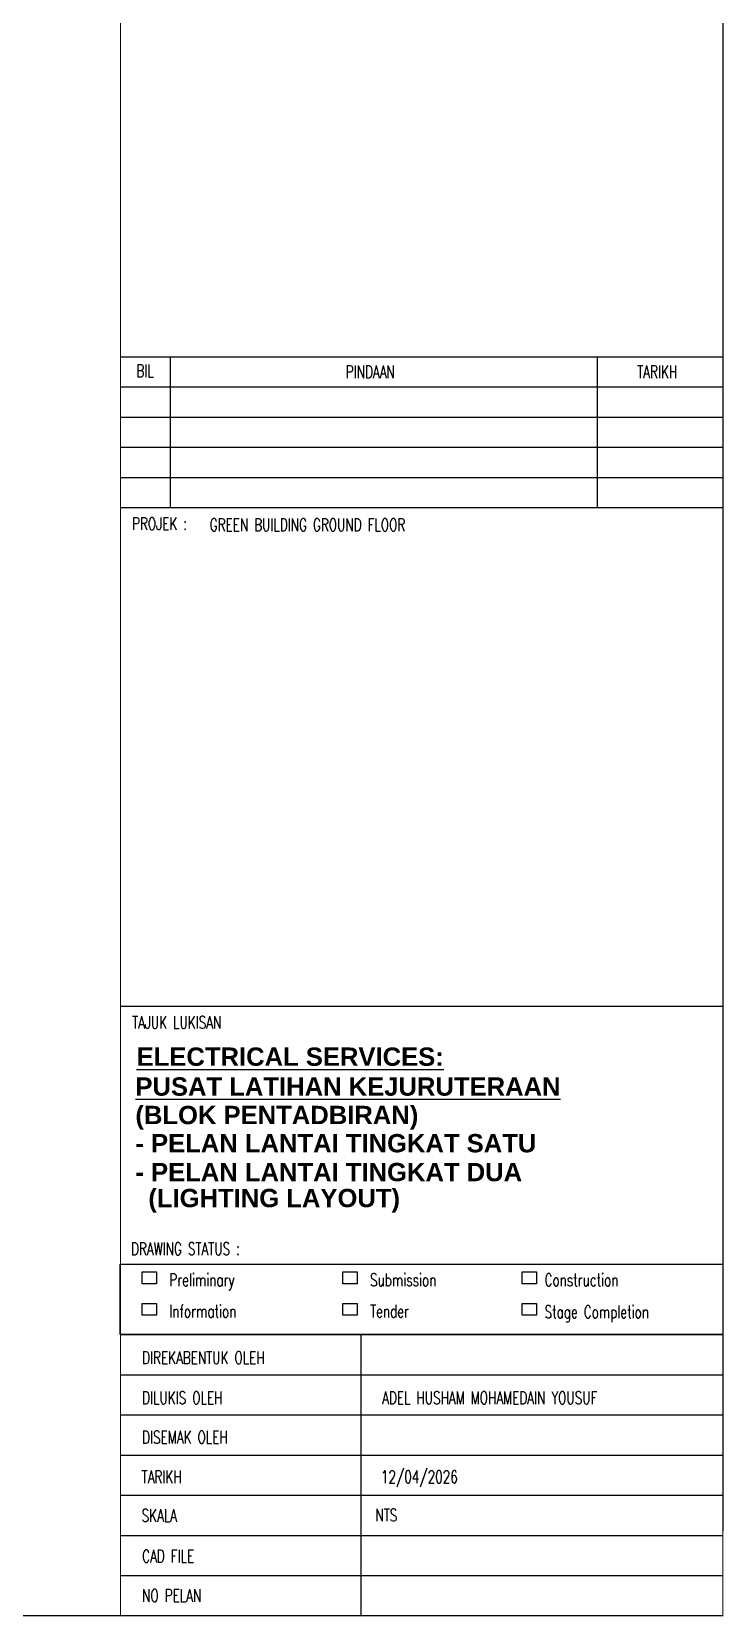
# Model space of a CAD drawing. Header units: inches. Extents: x 16928 to 514628, y -1471 to 241387.
# Drawn here: x 95964 to 111795, y 21 to 36288 of the extents above; entities that cross this region are included whole.
import ezdxf

# ---------------------------------------------------------------- set-up
doc = ezdxf.new("R2010")
doc.units = ezdxf.units.IN
doc.header["$MEASUREMENT"] = 0
for name, color, linetype in [('9', 7, 'Continuous'), ('dmension', 4, 'Continuous'), ('dxt_text', 4, 'Continuous'), ('t.block', 4, 'Continuous'), ('TEXT', 2, 'Continuous')]:
    doc.layers.add(name, color=color, linetype=linetype)
doc.styles.add('SANSSERIFBOLD', font='SASB____.PFB', dxfattribs={"height": 1200})
doc.styles.add('TEXT25', font='SIMPLEX.shx', dxfattribs={"width": 0.7, "height": 62.5})

msp = doc.modelspace()

# ---------------------------------------------------------------- linework, layer by layer
at = {"layer": '9', "color": 7}
msp.add_line((99137, 28847), (99137, 25399), dxfattribs=at)
at = {"layer": 'dmension', "ltscale": 100, "const_width": 23}
msp.add_lwpolyline([(97994, 76484), (97994, 33), (111783, 33), (111783, 64895)], dxfattribs=at)
at = {"layer": 'dxt_text'}
for points in [[(98491, 7631), (98491, 7902), (98820, 7902), (98820, 7631)], [(103085, 7902), (103415, 7902), (103415, 7631), (103085, 7631)], [(103085, 7631), (103085, 7902), (103415, 7902), (103415, 7631)], [(107187, 7631), (107187, 7902), (107517, 7902), (107517, 7631)], [(98491, 7183), (98820, 7183), (98820, 6911), (98491, 6911)], [(98491, 6911), (98491, 7183), (98820, 7183), (98820, 6911)], [(103085, 6911), (103085, 7183), (103415, 7183), (103415, 6911)], [(107187, 6911), (107187, 7183), (107517, 7183), (107517, 6911)]]:
    msp.add_lwpolyline(points, close=True, dxfattribs=at)
at = {"layer": 't.block', "color": 7, "ltscale": 0.5}
for p, q in [((111783, 66836), (111783, 1973)), ((111783, 33), (16928, 33))]:
    msp.add_line(p, q, dxfattribs=at)
at = {"layer": 't.block', "color": 7, "linetype": 'Continuous'}
for p, q in [((111783, 66836), (111783, 1973)), ((97994, 28847), (111783, 28847)), ((108908, 28847), (108908, 25399)), ((97994, 28157), (111783, 28157)), ((97994, 27468), (111783, 27468)), ((97994, 26778), (111783, 26778)), ((97994, 26088), (111783, 26088)), ((97994, 25399), (111783, 25399)), ((97994, 13985), (111783, 13985)), ((97994, 6470), (111783, 6470)), ((103501, 6470), (103501, 33)), ((97994, 5550), (111783, 5550)), ((97994, 4631), (111783, 4631)), ((97994, 3711), (111783, 3711)), ((97994, 2792), (111783, 2792)), ((97994, 1872), (111783, 1872)), ((97994, 952), (111783, 952))]:
    msp.add_line(p, q, dxfattribs=at)
msp.add_lwpolyline([(97991, 8078), (111783, 8078), (111783, 6470), (97991, 6470)], close=True, dxfattribs=at)

# ---------------------------------------------------------------- texts
at = {"layer": 'dxt_text', "style": 'TEXT25', "width": 0.7}
for s, height, p in [('BIL', 287.5, (98362, 28384)), ('PINDAAN', 287.5, (103153, 28360)), ('TARIKH', 287.5, (109824, 28360)), ('PROJEK :', 287.5, (98261, 24884)), ('GREEN BUILDING GROUND FLOOR', 287.51, (100040, 24859)), ('TAJUK LUKISAN', 287.51, (98261, 13471)), ('DIREKABENTUK OLEH', 287.51, (98492, 5797)), ('DILUKIS OLEH', 287.51, (98492, 4878)), ('ADEL HUSHAM MOHAMEDAIN YOUSUF', 287.51, (103986, 4878)), ('DISEMAK OLEH', 287.51, (98492, 3977)), ('TARIKH ', 287.5, (98480, 3069)), ('12/04/2026', 287.5, (103958, 3069)), ('SKALA ', 287.5, (98480, 2185)), ('NTS', 287.5, (103832, 2195)), ('CAD FILE ', 287.5, (98492, 1255)), ('NO PELAN', 287.5, (98492, 351))]:
    msp.add_text(s, height=height, dxfattribs=at).set_placement(p)
at = {"layer": 'dxt_text', "attachment_point": 1, "style": 'TEXT25'}
for s, insert, char_height in [('DRAWING STATUS :', (98237, 8577), 287.51), ('Preliminary', (99114, 7865), 287.51), ('Submission', (103709, 7865), 287.5), ('Construction', (107704, 7865), 287.51), ('Information', (99114, 7146), 287.51), ('Tender', (103709, 7146), 287.5), ('Stage Completion', (107704, 7133), 287.51)]:
    msp.add_mtext(s, dxfattribs=dict(at, insert=insert, char_height=char_height))
at = {"layer": 'TEXT', "linetype": 'ByBlock', "style": 'SANSSERIFBOLD'}
for s, p in [('%%UELECTRICAL SERVICES:', (98366, 12620)), ('%%UPUSAT LATIHAN KEJURUTERAAN', (98338, 11937)), ('(BLOK PENTADBIRAN)', (98338, 11285)), ('- PELAN LANTAI TINGKAT SATU', (98338, 10640)), ('- PELAN LANTAI TINGKAT DUA', (98338, 9979)), ('(LIGHTING LAYOUT)', (98635, 9385))]:
    msp.add_text(s, height=419.4, dxfattribs=at).set_placement(p)

doc.saveas('drawing.dxf')
